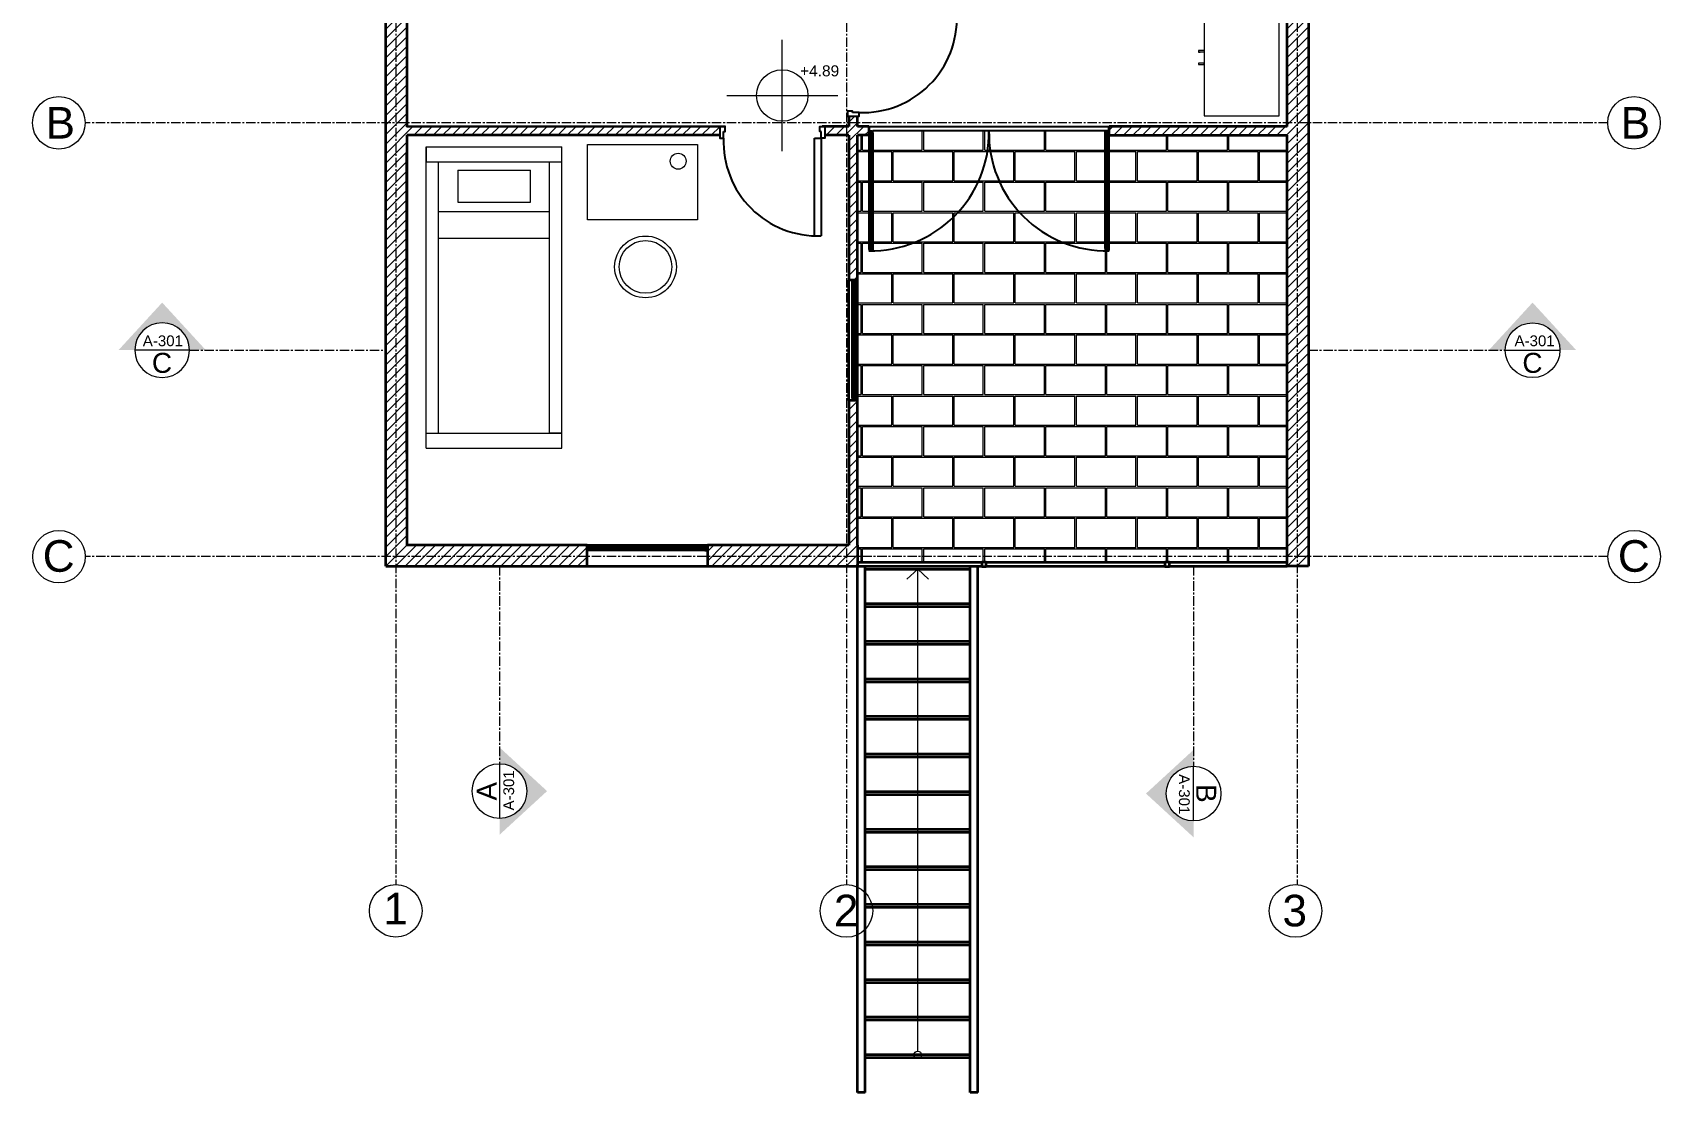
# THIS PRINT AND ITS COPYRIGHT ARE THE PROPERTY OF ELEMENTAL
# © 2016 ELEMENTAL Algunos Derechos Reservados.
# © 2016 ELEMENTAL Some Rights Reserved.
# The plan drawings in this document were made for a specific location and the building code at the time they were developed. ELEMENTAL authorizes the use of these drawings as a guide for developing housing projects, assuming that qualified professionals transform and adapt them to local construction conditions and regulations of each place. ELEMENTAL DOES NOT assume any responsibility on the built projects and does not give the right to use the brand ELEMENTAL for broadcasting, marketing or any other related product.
# Model space of a CAD drawing. Header units: metres. Extents: x -3394 to 4496, y 8696 to 12812.
# Drawn here: x -3250 to -2166, y 8696 to 9401 of the extents above; entities that cross this region are included whole.
import ezdxf
from ezdxf.enums import TextEntityAlignment as Align

# ---------------------------------------------------------------- set-up
doc = ezdxf.new("R2010")
doc.units = ezdxf.units.M
doc.header["$LTSCALE"] = 5
doc.header["$MEASUREMENT"] = 0
doc.linetypes.add('CENTERX2', pattern=[4, 2.5, -0.5, 0.5, -0.5])
doc.layers.get('0').update_dxf_attribs({"color": 255})
for name, color, linetype, lineweight in [('A-ANNO-SYMB', 3, 'Continuous', 15), ('A-ANNO-SYMBT', 1, 'CENTERX2', 9), ('A-ANNO-TEXT', 3, 'Continuous', 18), ('A-DOOR-FULL', 5, 'Continuous', 25), ('A-FLOR-LEVL', 5, 'Continuous', 35), ('A-FURN', 2, 'Continuous', 18), ('A-GLAZ-FULL', 5, 'Continuous', 25), ('A-WALL-FULL', 4, 'Continuous', 35)]:
    doc.layers.add(name, color=color, linetype=linetype, lineweight=lineweight)
doc.layers.add('G-ANNO-NPLT', color=210, linetype='Continuous', lineweight=18, plot=False)
doc.styles.add('ARIAL', font='arial.ttf')
pattern_1 = [(44.99999999999987, (0, 0), (-3.190819350104289, 3.190819350104303), [])]

# ---------------------------------------------------------------- blocks, each defined once
blk = doc.blocks.new('section plan')
h = blk.add_hatch(color=256)
h.dxf.hatch_style = 1
h.paths.add_polyline_path([(56.88357246029773, 0.3131308383378837), (46.28166585768486, 0.3131308383378837, -1), (10.71820956464944, 0.3131308383381111), (0.1163029620365705, 0.3131308383381111), (28.49993771116715, -30.58298501240461)])
blk.add_line((46.28126918998169, 0.3395654228081639), (10.71781289694627, 0.3395654228081639))
blk.add_circle((28.49954104346398, 0.3395654228081639), 17.78172814651771)
at = {"style": 'ARIAL'}
for tag, height, p in [('A', 13, (28.38037106261618, 8.581431504062266)), ('A-301', 7, (28.96134154958418, -5.659059246499737))]:
    blk.add_attdef(tag, text='', height=height, dxfattribs=at).set_placement(p, align=Align.MIDDLE_CENTER)

msp = doc.modelspace()

# ---------------------------------------------------------------- hatches: boundary and pattern name
at = {"layer": 'A-DOOR-FULL'}
for points in [[(-2690.786575891922, 9336.369119058352), (-2693.411575891926, 9336.369119025465), (-2693.411575850194, 9334.702452438616), (-2693.161575850188, 9334.702452444883), (-2693.161575885664, 9336.119119111545), (-2691.036575885664, 9336.119119164767), (-2691.036575850188, 9334.702452498092), (-2690.786575850188, 9334.702452504349)], [(-2691.036576819792, 9334.702452498099), (-2690.786577101295, 9334.70245250436), (-2690.786577143029, 9336.369119171031), (-2693.411576860893, 9336.36911913814), (-2693.411576819795, 9334.702452438625), (-2693.161577101292, 9334.70245244489), (-2693.161577136771, 9336.119119111554), (-2691.036576855265, 9336.11911916477)], [(-2535.703077143199, 9334.700841618716), (-2535.953076861699, 9334.700841621843), (-2535.953076840843, 9336.367508288513), (-2533.328077122979, 9336.367508288513), (-2533.328077143198, 9334.700841589001), (-2533.578076861698, 9334.70084159213), (-2533.578076843969, 9336.117508258796), (-2535.703077125475, 9336.117508285388)], [(-2535.953078727413, 9336.362212962606), (-2533.32807872741, 9336.362212962606), (-2533.328078748264, 9334.695546375757), (-2533.578078748265, 9334.695546378889), (-2533.578078730539, 9336.112213045555), (-2535.70307873054, 9336.112213072149), (-2535.703078748264, 9334.695546405474), (-2535.953078748266, 9334.695546408602)], [(-2691.036575858532, 9257.979659296088), (-2690.786576140033, 9257.979659296092), (-2690.786576140004, 9256.312992629422), (-2693.411575857868, 9256.312992596533), (-2693.411575858533, 9257.979659296048), (-2693.161576140034, 9257.979659296048), (-2693.161576140011, 9256.562992629382), (-2691.036575858504, 9256.562992629417)], [(-2690.786574253501, 9256.318287955335), (-2693.411574253502, 9256.318287922444), (-2693.411574253533, 9257.984954509291), (-2693.16157425353, 9257.984954509291), (-2693.161574253509, 9256.568287842623), (-2691.036574253507, 9256.568287842661), (-2691.03657425353, 9257.98495450933), (-2690.78657425353, 9257.984954509335)], [(-2535.953078092189, 9256.33682656458), (-2533.328078092185, 9256.336826564577), (-2533.328078113038, 9258.003493151427), (-2533.578078113041, 9258.00349314829), (-2533.578078095314, 9256.586826481627), (-2535.703078095315, 9256.586826455037), (-2535.703078113039, 9258.003493121707), (-2535.953078113042, 9258.00349311858)], [(-2535.703077143437, 9258.003493121698), (-2535.953076861937, 9258.003493118573), (-2535.953076841081, 9256.336826451901), (-2533.328077123218, 9256.336826451901), (-2533.328077143437, 9258.003493151416), (-2533.578076861937, 9258.003493148284), (-2533.578076844207, 9256.586826481624), (-2535.703077125714, 9256.586826455026)]]:
    msp.add_hatch(color=256, dxfattribs=at).paths.add_polyline_path(points)
at = {"layer": 'A-GLAZ-FULL'}
for points in [[(-2704.182469529048, 9235.153460721724), (-2704.432469247547, 9235.15346072485), (-2704.432469226694, 9236.820127391522), (-2701.80746950883, 9236.820127391522), (-2701.807469529046, 9235.153460692007), (-2702.057469247547, 9235.153460695139), (-2702.05746922982, 9236.570127361803), (-2704.182469511326, 9236.570127388395)], [(-2704.432471113263, 9236.814832065611), (-2701.807471113264, 9236.814832065611), (-2701.807471134111, 9235.148165478764), (-2702.057471134115, 9235.148165481896), (-2702.057471116388, 9236.56483214856), (-2704.182471116389, 9236.564832175154), (-2704.182471134114, 9235.148165508483), (-2704.432471134116, 9235.148165511608)], [(-2704.432470477799, 9156.764000962596), (-2701.8074704778, 9156.764000962594), (-2701.807470498647, 9158.43066754944), (-2702.057470498651, 9158.430667546305), (-2702.057470480924, 9157.014000879644), (-2704.182470480925, 9157.014000853052), (-2704.18247049865, 9158.430667519722), (-2704.432470498652, 9158.430667516597)], [(-2704.182469529048, 9158.430667519715), (-2704.432469247547, 9158.430667516588), (-2704.432469226694, 9156.764000849918), (-2701.80746950883, 9156.764000849918), (-2701.807469529046, 9158.430667549434), (-2702.057469247547, 9158.430667546301), (-2702.05746922982, 9157.014000879635), (-2704.182469511326, 9157.014000853043)], [(-2879.140802545217, 9057.112995037725), (-2879.140802548343, 9056.862995319229), (-2880.807469215017, 9056.862995340081), (-2880.807469215017, 9059.487995057945), (-2879.140802515499, 9059.487995037729), (-2879.140802518631, 9059.237995319227), (-2880.557469185296, 9059.237995336955), (-2880.557469211888, 9057.112995055448)], [(-2802.474135916654, 9057.112995037725), (-2802.474135913527, 9056.862995319229), (-2800.807469246856, 9056.862995340081), (-2800.807469246856, 9059.487995057945), (-2802.474135946371, 9059.487995037729), (-2802.474135943242, 9059.237995319227), (-2801.057469276574, 9059.237995336955), (-2801.057469249985, 9057.112995055448)]]:
    msp.add_hatch(color=256, dxfattribs=at).paths.add_polyline_path(points)
at = {"layer": 'G-ANNO-NPLT'}
h = msp.add_hatch(dxfattribs=at)
h.set_pattern_fill('ANSI31', color=256, scale=36.1, angle=-1.298436600624032e-13, style=0)
h.set_pattern_definition(pattern_1)
h.paths.add_polyline_path([(-2400.807469247952, 9652.26572474834), (-2514.807428896558, 9652.265724748086), (-2514.807469247949, 9637.487991566457), (-2414.807469247754, 9637.487991566471), (-2414.807469247707, 9338.992507066043), (-2533.328078036868, 9338.992507066043), (-2533.328078036868, 9333.152262028922), (-2414.807469247705, 9333.152262028922), (-2414.807469247661, 9046.487991566017), (-2400.807469246592, 9046.48799147844)])
h.paths.add_polyline_path([(-2594.919386135691, 9652.265302216425), (-2634.809835324299, 9652.114699663234), (-2800.807469247593, 9651.487991566411), (-2800.807469247593, 9637.48799156569), (-2769.807469247985, 9637.48799156569), (-2706.695302331919, 9637.487991566424), (-2706.695302331919, 9456.487991565922), (-2700.795302331917, 9456.487991565922), (-2700.795302331917, 9637.487991566428), (-2594.863595821004, 9637.487991566442), (-2594.863595821004, 9641.112991545342), (-2594.849063047765, 9641.112991545524)])
h.paths.add_polyline_path([(-2880.86359582104, 9651.48799156605), (-2920.807469248208, 9651.48799156605), (-2960.807469248203, 9651.487991566046), (-3014.807469247978, 9651.487988049852), (-3014.807469247978, 9046.487995319269), (-2880.807469246857, 9046.487994481042), (-2880.807469246857, 9060.48799378833), (-3000.807469246859, 9060.487995319269), (-3000.80746924686, 9333.152262028842), (-2792.56919425876, 9333.152262028842), (-2792.56919425876, 9335.74298317997), (-2792.56919425876, 9338.900450095924), (-3000.807469246859, 9338.707117248448), (-3000.807469246859, 9502.387991566477), (-2776.69530233191, 9502.38799156649), (-2776.69530233191, 9504.68799158253), (-2776.69530233191, 9508.48799156822), (-3000.807469246859, 9508.487991568218), (-3000.807469246859, 9566.487982061764), (-3000.807544834534, 9566.487982061764), (-3000.807544834534, 9637.48799156605), (-2960.807469248209, 9637.48799156605), (-2920.807469248202, 9637.487991566046), (-2880.863595821039, 9637.48799156605), (-2880.86359582104, 9641.112991545197)])
h.paths.add_polyline_path([(-2700.807469248278, 9060.48798906445), (-2700.80746924802, 9156.82012742275), (-2706.607347768951, 9156.82012742275), (-2706.607347768951, 9060.487991565915), (-2800.807469247593, 9060.487992767703), (-2800.807469247593, 9046.487993980609), (-2700.807469248278, 9046.487993355066)])
h = msp.add_hatch(dxfattribs=at)
h.set_pattern_fill('ANSI31', color=256, scale=36.1, angle=-1.298436600624032e-13, style=0)
h.set_pattern_definition(pattern_1)
h.paths.add_polyline_path([(-2693.411576842098, 9334.869119138459), (-2693.397234220593, 9334.940832328972), (-2693.414886505343, 9338.992507066043), (-2700.801155792015, 9338.985649496395), (-2700.807469247874, 9345.78585532866), (-2704.255706200502, 9345.78585532866), (-2706.644165121605, 9345.78585532866), (-2706.643240401294, 9338.980224491788), (-2722.569194258767, 9338.946670227044), (-2722.569194258767, 9335.742983165313), (-2722.569194258767, 9333.152262028842), (-2706.607347768951, 9333.152262028842), (-2706.607347768951, 9236.820127423365), (-2700.807469247547, 9236.820127423365), (-2700.80746924755, 9333.152262029069), (-2693.411576799761, 9333.152262029082)])
h.paths.add_polyline_path([(-2776.69530233191, 9508.48799156822), (-2996.926164701173, 9508.487991568218), (-2996.926164701173, 9508.428611553172), (-3000.726164701171, 9508.428611553172), (-3000.726164701171, 9507.82861155317), (-3000.528548665388, 9507.634158271769), (-3000.528548665391, 9506.528611553167), (-3000.528548665391, 9503.223064834572), (-3000.529049166451, 9502.428611553172), (-2996.926164701173, 9502.428611553172), (-2776.69530233191, 9502.38799156649), (-2776.69530233191, 9504.68799158253)])
h = msp.add_hatch(dxfattribs=at)
h.set_pattern_fill('AR-B816C', color=256, scale=0.1)
h.set_pattern_definition([(0, (-2453.652944676065, 4912.812855561002), (20.32, 20.32), [39.68750000000003, -0.9525]), (0, (-2473.972944676065, 4913.765355561002), (20.32, 20.32), [39.68750000000003, -0.9525]), (90, (-2453.652944676065, 4912.812855561002), (-20.32, 20.32), [-21.2725, 19.3675]), (90, (-2454.605444676065, 4912.812855561002), (-20.32, 20.32), [-21.2725, 19.3675])])
edge = h.paths.add_edge_path()
edge.add_arc((-2535.228923220317, 9334.496784645984), 78.1633127711848, 178.6279884692773, 180.9733996563892, ccw=False)
edge.add_line((-2613.369826991996, 9336.368313729772), (-2690.786577143029, 9336.369119171031))
edge.add_line((-2690.786577143029, 9336.369119171031), (-2690.786577101294, 9334.70245250436))
edge.add_line((-2690.786577101295, 9334.70245250436), (-2690.786576139885, 9256.312992629428))
edge.add_arc((-2692.099077454214, 9335.042466709743), 78.74041369375257, 270.9550911050205, 358.6365846009394)
edge = h.paths.add_edge_path()
edge.add_line((-2535.953076840962, 9336.367508288513), (-2613.369826991996, 9336.36831372977))
edge.add_arc((-2692.09907745421, 9335.04246670974), 78.74041369374821, -1.3634153990586242, 0.9648035247258804, ccw=False)
edge.add_arc((-2535.228923220313, 9334.496784645979), 78.16331277118971, 180.973399656386, 269.4691686125955)
edge.add_line((-2535.953076841081, 9256.3368264519), (-2535.953076861937, 9258.003493118573))
edge.add_line((-2535.953076861937, 9258.003493118573), (-2535.953076840962, 9336.367508288515))
edge = h.paths.add_edge_path()
edge.add_line((-2615.171897924361, 9049.27765148395), (-2615.17189792436, 9049.01128765221))
edge.add_line((-2615.17189792436, 9049.01128765221), (-2496.322075043383, 9049.011287652229))
edge.add_line((-2496.322075043384, 9049.011287652229), (-2496.322075043383, 9049.27765148395))
edge.add_line((-2496.322075043383, 9049.27765148395), (-2493.322075043383, 9049.27765148395))
edge.add_line((-2493.322075043383, 9049.27765148395), (-2493.322075043383, 9049.011287652229))
edge.add_line((-2493.322075043383, 9049.011287652229), (-2414.807469247969, 9049.011287652242))
edge.add_line((-2414.807469247969, 9049.011287652242), (-2414.807469247981, 9081.487991565915))
edge.add_line((-2414.80746924798, 9081.487991565915), (-2414.807469247975, 9121.487991565918))
edge.add_line((-2414.807469247975, 9121.487991565918), (-2414.807469247975, 9161.487991565918))
edge.add_line((-2414.807469247975, 9161.487991565918), (-2414.807469247975, 9201.487991565918))
edge.add_line((-2414.807469247975, 9201.487991565918), (-2414.807469247972, 9241.487991565918))
edge.add_line((-2414.807469247972, 9241.48799156592), (-2414.807469247972, 9326.352050335108))
edge.add_line((-2414.807469247972, 9326.352050335106), (-2414.807469247972, 9333.15226202892))
edge.add_line((-2414.807469247972, 9333.152262028922), (-2533.328078036868, 9333.152262028922))
edge.add_line((-2533.328078036868, 9333.152262028922), (-2533.328077122979, 9257.81138174659))
edge.add_line((-2533.328077122979, 9257.811381746587), (-2533.626446631768, 9256.349900305335))
edge.add_arc((-2535.228923220311, 9334.496784645982), 78.16331277119215, 180.9733996563891, 271.1747401072471, ccw=False)
edge.add_arc((-2692.099077454214, 9335.042466709741), 78.74041369375252, 269.04491172093105, 358.63658460094064, ccw=False)
edge.add_line((-2693.411574885436, 9256.31299256469), (-2693.161576129968, 9256.312992570856))
edge.add_line((-2693.161576129968, 9256.312992570856), (-2693.161576129984, 9257.177452474061))
edge.add_line((-2693.161576129984, 9257.177452474061), (-2693.411574926296, 9257.177452474061))
edge.add_line((-2693.411574926296, 9257.177452474061), (-2693.411576799762, 9333.152262029083))
edge.add_line((-2693.411576799762, 9333.152262029082), (-2700.80746924755, 9333.152262029067))
edge.add_line((-2700.80746924755, 9333.152262029069), (-2700.807469247542, 9060.487992817047))
edge.add_line((-2700.807469247541, 9060.487992817045), (-2700.80746924797, 9049.011287652194))
edge.add_line((-2700.80746924797, 9049.011287652196), (-2618.171897924359, 9049.01128765221))
edge.add_line((-2618.17189792436, 9049.011287652209), (-2618.171897924361, 9049.27765148395))
edge.add_line((-2618.17189792436, 9049.27765148395), (-2615.17189792436, 9049.27765148395))

# ---------------------------------------------------------------- linework, layer by layer
at = {"layer": 'A-ANNO-SYMB'}
for p, q in [((-2750.989614370976, 9322.661590233052), (-2750.989614370976, 9396.552893519682)), ((-2787.93526601429, 9359.607241876365), (-2714.043962727661, 9359.607241876365))]:
    msp.add_line(p, q, dxfattribs=at)
for centre, radius in [((-2750.994252938809, 9359.645449875403), 17.12992450236963), ((-3232.470111464575, 9341.487991189157), 17.50000000000037), ((-2184.045577590372, 9341.487991189157), 17.50000000000037), ((-3232.387767376054, 9052.875830614594), 17.50000000000037), ((-2183.963233501851, 9052.875830614594), 17.50000000000037), ((-3008.257845151915, 8817.275724877007), 17.50000000000037), ((-2708.257845153641, 8817.210382460245), 17.50000000000037), ((-2409.389080872353, 8817.210382460256), 17.50000000000037)]:
    msp.add_circle(centre, radius, dxfattribs=at)
at = {"layer": 'A-ANNO-SYMBT', "ltscale": 0.5}
for p, q in [((-3008.257845151915, 9848.200258751209), (-3008.257845151915, 8834.775724877007)), ((-2708.257845153034, 9848.200257500088), (-2708.257845153034, 8834.775724877009)), ((-2408.257845153029, 9848.200258751214), (-2408.257845153028, 8834.775724877012)), ((-2201.545578841495, 9341.487991188547), (-3214.970111464575, 9341.487991188547)), ((-3145.494000710066, 9190.246882453748), (-3014.807469247978, 9190.255384374084)), ((-2400.807469246816, 9190.295328651642), (-2269.789176020624, 9190.303852155013)), ((-2201.464539532794, 9053.089628129212), (-3214.889073406996, 9053.08962812921)), ((-2939.173971877681, 9046.487995319269), (-2939.173971877681, 8915.094871222536)), ((-2477.222837489995, 9046.487991956452), (-2477.222837489995, 8913.499309634262))]:
    msp.add_line(p, q, dxfattribs=at)
at = {"layer": 'A-ANNO-TEXT'}
for p, q in [((-2660.80746924799, 9044.487991566213), (-2668.0673147483, 9037.877680533516)), ((-2660.807469247994, 8848.468736634859), (-2660.80746924799, 9044.487991566213)), ((-2660.80746924799, 9044.487991566213), (-2653.54762374768, 9037.877680533516)), ((-2660.807469247993, 8723.987991565906), (-2660.80746924799, 9044.487991566211))]:
    msp.add_line(p, q, dxfattribs=at)
msp.add_circle((-2660.807469247993, 8721.487991565906), 2.5, dxfattribs=at)
at = {"layer": 'A-DOOR-FULL'}
for p, q in [((-2729.569194258698, 9266.242983165313), (-2729.569194258772, 9331.24298316531)), ((-2729.569194258772, 9331.24298316531), (-2725.069194258765, 9331.242983165317)), ((-2725.069194258765, 9331.242983165317), (-2725.069194258691, 9266.242983165315)), ((-2693.414886505343, 9338.992507066043), (-2533.328078036868, 9338.99250706604)), ((-2693.411576842098, 9334.869119138459), (-2693.411574926296, 9257.177452474061)), ((-2693.411577101295, 9334.702452438625), (-2693.161577101295, 9334.70245244489)), ((-2693.161577101295, 9334.70245244489), (-2693.161577136771, 9336.119119111554)), ((-2693.161577136771, 9336.119119111554), (-2691.036576855262, 9336.11911916477)), ((-2692.765743792995, 9335.702452454798), (-2691.432410459663, 9335.702452488193)), ((-2692.765743792995, 9335.702452454798), (-2692.765743719965, 9332.785785788135)), ((-2692.765743719965, 9332.785785788135), (-2692.349077053299, 9332.78578579857)), ((-2692.349076751148, 9333.785785798564), (-2692.349074665762, 9258.901621169725)), ((-2692.349077078341, 9333.785785798565), (-2691.849077078342, 9333.78578581109)), ((-2691.849076745563, 9333.785785811087), (-2691.849074660456, 9258.901621182242)), ((-2691.849077053299, 9332.785785811084), (-2691.432410386633, 9332.785785821525)), ((-2691.432410459663, 9335.702452488193), (-2691.432410386633, 9332.785785821525)), ((-2691.036577101295, 9334.702452498099), (-2690.786577101295, 9334.70245250436)), ((-2690.786577101295, 9334.70245250436), (-2690.786577143029, 9336.369119171031)), ((-2690.786577143029, 9336.369119171031), (-2535.953076840962, 9336.367508288513)), ((-2690.786577124234, 9334.869119171348), (-2690.786576139884, 9256.312992629422)), ((-2535.953076840843, 9257.811381746587), (-2535.953076840962, 9336.367508288513)), ((-2535.953076840962, 9336.367508288513), (-2533.32807809528, 9336.367508320356)), ((-2535.703076861699, 9335.503048440707), (-2535.953076861699, 9335.503048443832)), ((-2535.703078122066, 9336.117508291547), (-2533.57807685401, 9336.117508317322)), ((-2535.307244151318, 9335.695546383833), (-2535.307244114823, 9332.778879717163)), ((-2533.973910817986, 9335.695546400517), (-2535.307244151318, 9335.695546383833)), ((-2534.890577448157, 9332.778879722382), (-2535.307244114823, 9332.778879717163)), ((-2534.890577205942, 9258.894715093538), (-2534.890578352823, 9333.77887972238)), ((-2534.890578361219, 9333.77887972238), (-2534.390577460669, 9333.778879728634)), ((-2534.390577200357, 9258.894715099796), (-2534.390578347517, 9333.778879728634)), ((-2533.973910781491, 9332.778879733853), (-2534.390577448158, 9332.778879728634)), ((-2533.973910817986, 9335.695546400517), (-2533.973910781491, 9332.778879733853)), ((-2533.578076861698, 9335.50304841412), (-2533.57807685401, 9336.117508317322)), ((-2533.328076861699, 9335.503048410985), (-2533.578076861698, 9335.50304841412)), ((-2533.328077122979, 9257.811381746587), (-2533.328078065383, 9335.503048410985)), ((-2693.411576129984, 9257.177452474061), (-2693.161576129984, 9257.177452474061)), ((-2690.786576139884, 9256.312992629422), (-2693.411574885567, 9256.31299256469)), ((-2693.161576129984, 9257.177452474061), (-2693.161576129972, 9256.562992570856)), ((-2691.036574861913, 9256.562992623258), (-2693.161576129972, 9256.562992570856)), ((-2692.76574217128, 9256.984954492622), (-2692.765742244319, 9259.901621159286)), ((-2692.765742244319, 9259.901621159286), (-2692.349075577652, 9259.901621169724)), ((-2692.76574217128, 9256.984954492622), (-2691.432408837948, 9256.984954526011)), ((-2691.84907465206, 9258.901621182242), (-2692.34907555261, 9258.901621169725)), ((-2691.849075577653, 9259.901621182242), (-2691.432408910987, 9259.901621192681)), ((-2691.432408837948, 9256.984954526011), (-2691.432408910987, 9259.901621192681)), ((-2691.036577122164, 9257.177452444343), (-2690.786577122165, 9257.177452441218)), ((-2535.953076861937, 9258.003493118573), (-2535.953076841081, 9256.336826451901)), ((-2535.703076861938, 9258.003493121698), (-2535.953076861937, 9258.003493118573)), ((-2533.578077850356, 9256.586826478488), (-2535.703078131865, 9256.586826425271)), ((-2535.307243516092, 9257.003493126645), (-2535.30724355258, 9259.920159793313)), ((-2534.890576885913, 9259.920159798537), (-2535.30724355258, 9259.920159793313)), ((-2533.97391018276, 9257.003493143333), (-2535.307243516092, 9257.003493126645)), ((-2534.390576873403, 9258.92015980479), (-2534.890576873402, 9258.920159798528)), ((-2533.973910219248, 9259.920159809997), (-2534.390576885914, 9259.920159804786)), ((-2533.97391018276, 9257.003493143333), (-2533.973910219248, 9259.920159809997)), ((-2533.328076861937, 9258.003493151416), (-2533.578076861937, 9258.003493148284)), ((-2533.578076861937, 9258.003493148284), (-2533.578076844207, 9256.586826481624))]:
    msp.add_line(p, q, dxfattribs=at)
at = {"layer": 'A-DOOR-FULL', "color": 7}
for points in [[(-2704.255706200502, 9348.285855328657), (-2704.255706200504, 9349.285855328668), (-2707.455706201972, 9349.285855328664), (-2707.4557062005, 9345.78585532866), (-2704.255706200502, 9345.785855328664)], [(-2704.255706200502, 9345.785855328664), (-2704.255706200502, 9345.78585532866), (-2699.7557062005, 9345.78585532866), (-2699.755706200505, 9348.285855328659), (-2704.255706200502, 9348.285855328657)], [(-2790.069194258762, 9335.74298317997), (-2789.069194258752, 9335.742983179976), (-2789.069194258757, 9338.942983181441), (-2792.56919425876, 9338.942983179972), (-2792.569194258755, 9335.74298317997)], [(-2792.569194258755, 9335.74298317997), (-2792.56919425876, 9335.74298317997), (-2792.56919425876, 9331.24298317997), (-2790.069194258762, 9331.242983179976), (-2790.069194258762, 9335.74298317997)], [(-2725.069194258759, 9335.742983165315), (-2726.069194258769, 9335.742983165317), (-2726.069194258764, 9338.942983166784), (-2722.569194258767, 9338.942983165314), (-2722.569194258767, 9335.742983165313)], [(-2722.569194258767, 9335.742983165313), (-2722.569194258767, 9335.742983165313), (-2722.569194258767, 9331.24298316531), (-2725.069194258765, 9331.242983165317), (-2725.069194258759, 9335.742983165315)]]:
    msp.add_lwpolyline(points, dxfattribs=at)
at = {"layer": 'A-DOOR-FULL'}
for centre, radius, start, end in [((-2697.505706186356, 9411.035855328664), 62.7903256884689, 267.9464494235873, 2.053550563554573), ((-2727.319194258756, 9328.992983165826), 62.7903256884689, 177.9464494235868, 272.0535505635551), ((-2692.099077454216, 9335.042466709741), 78.74041369375388, 269.0449117208365, 0.9648035247245831), ((-2535.228923220313, 9334.49678464598), 78.16331277118988, 178.6279884692752, 271.4073656062902)]:
    msp.add_arc(centre, radius, start, end, dxfattribs=at)
at = {"layer": 'A-FLOR-LEVL'}
for p, q in [((-2700.807469247546, 9236.820127423365), (-2706.607347768951, 9236.820127423365)), ((-2706.607347768951, 9156.82012742275), (-2706.607347768951, 9236.820127423365)), ((-2700.807469247546, 9156.82012742275), (-2700.807469247546, 9236.820127423365)), ((-2700.807469247546, 9156.82012742275), (-2706.607347768951, 9156.82012742275)), ((-2880.807469246857, 9060.487995319236), (-2800.807469246856, 9060.487995319232)), ((-2618.171897924361, 9049.011287652218), (-2700.807469248278, 9049.011287652218)), ((-2496.322075043383, 9049.011287652218), (-2615.171897924361, 9049.011287652218)), ((-2414.807469247661, 9049.011287652218), (-2493.322075043383, 9049.011287652218)), ((-2880.807469246858, 9046.487995319269), (-2800.807469247592, 9046.487995319269)), ((-2700.807469247996, 8696.487991566926), (-2700.80746924799, 9046.487991565915)), ((-2700.807469248278, 9046.48798906445), (-2618.171897924361, 9046.487991872116)), ((-2695.807469247995, 8696.487991566926), (-2695.80746924799, 9046.487991565915)), ((-2695.80746924799, 9044.487991566213), (-2625.80746924799, 9044.487991566213)), ((-2625.807469247996, 8696.487991566926), (-2625.80746924799, 9046.487991565915)), ((-2620.807469247995, 8696.487991566926), (-2620.80746924799, 9046.487991565915)), ((-2615.171897924361, 9046.487991877133), (-2496.322075043383, 9046.487992075923)), ((-2493.322075043383, 9046.487992057158), (-2414.807469247661, 9046.487991478438)), ((-2625.807469247979, 9021.487991565926), (-2695.807469247978, 9021.48799156593)), ((-2625.807469247979, 9019.487686960583), (-2695.807469247978, 9019.487686960583)), ((-2625.807469247985, 8996.487686960285), (-2695.807469247984, 8996.487686960292)), ((-2625.807469247985, 8994.487382354946), (-2695.807469247984, 8994.487382354946)), ((-2625.807469247985, 8971.487382354648), (-2695.807469247984, 8971.487382354655)), ((-2625.80746924799, 8969.487077749305), (-2695.80746924799, 8969.487077749305)), ((-2625.80746924799, 8946.487077749007), (-2695.80746924799, 8946.487077749014)), ((-2625.80746924799, 8944.486773143668), (-2695.80746924799, 8944.486773143668)), ((-2625.80746924799, 8921.48677314337), (-2695.80746924799, 8921.486773143377)), ((-2625.807469247979, 8919.48646853803), (-2695.807469247978, 8919.48646853803)), ((-2625.807469247979, 8896.486468537732), (-2695.807469247978, 8896.48646853774)), ((-2625.807469247979, 8894.486163932392), (-2695.807469247978, 8894.486163932392)), ((-2625.807469247979, 8871.486163932095), (-2695.807469247978, 8871.486163932099)), ((-2625.807469247985, 8869.485859326753), (-2695.807469247984, 8869.485859326753)), ((-2625.807469247985, 8846.485859326458), (-2695.807469247984, 8846.485859326462)), ((-2625.807469247985, 8844.485554721115), (-2695.807469247984, 8844.485554721115)), ((-2625.807469247985, 8821.485554720819), (-2695.807469247984, 8821.485554720824)), ((-2625.80746924799, 8819.485250115478), (-2695.80746924799, 8819.485250115478)), ((-2625.80746924799, 8796.485250115184), (-2695.80746924799, 8796.485250115187)), ((-2625.807469247993, 8794.484945509841), (-2695.807469247992, 8794.484945509841)), ((-2625.807469247993, 8771.484945509543), (-2695.807469247992, 8771.484945509554)), ((-2625.807469247996, 8769.484640904206), (-2695.807469247992, 8769.484640904197)), ((-2625.80746924799, 8769.484640904206), (-2695.80746924799, 8769.484640904206)), ((-2625.807469247996, 8746.484640903916), (-2695.807469247992, 8746.484640903911)), ((-2625.807469247993, 8744.487991566202), (-2695.807469247992, 8744.487991566202)), ((-2625.807469247993, 8721.487991565904), (-2695.807469247992, 8721.48799156591)), ((-2625.807469247995, 8719.49134222819), (-2695.807469247994, 8719.49134222819)), ((-2695.807469247995, 8696.48799156693), (-2700.807469247999, 8696.48799156693)), ((-2620.807469247995, 8696.487991566926), (-2625.807469247996, 8696.48799156693))]:
    msp.add_line(p, q, dxfattribs=at)
for points in [[(-2618.171897924361, 9046.27765148395), (-2615.171897924361, 9046.27765148395), (-2615.171897924361, 9049.27765148395), (-2618.171897924361, 9049.27765148395)], [(-2496.322075043383, 9046.27765148395), (-2493.322075043383, 9046.27765148395), (-2493.322075043383, 9049.27765148395), (-2496.322075043383, 9049.27765148395)]]:
    msp.add_lwpolyline(points, close=True, dxfattribs=at)
at = {"layer": 'A-FURN'}
for p, q in [((-2470.218635590762, 9423.890799300376), (-2470.218635590762, 9346.024322947862)), ((-2420.218635590762, 9346.024322947862), (-2420.218635587781, 9423.890799300376)), ((-2470.218635590762, 9389.501923227313), (-2473.854468065887, 9389.501923227313)), ((-2473.854468065887, 9389.501923227313), (-2473.854468065887, 9388.501923227313)), ((-2470.218635590762, 9388.501923227313), (-2473.854468065887, 9388.501923227313)), ((-2473.854468065887, 9388.501923227313), (-2472.854468065887, 9388.501923227313)), ((-2470.218635590762, 9389.501923227313), (-2470.218635590762, 9388.501923227313)), ((-2470.218635590762, 9381.236194252971), (-2473.854468059927, 9381.236194252971)), ((-2473.854468059927, 9381.236194252971), (-2473.854468058436, 9380.236194252971)), ((-2473.854468058436, 9380.236194252971), (-2470.218635590762, 9380.236194252971)), ((-2470.218635590762, 9380.236194252971), (-2470.218635590762, 9381.236194252971)), ((-2470.218635590762, 9346.024322947862), (-2420.218635590762, 9346.024322947862)), ((-2987.967916688574, 9325.49606472697), (-2897.774216742918, 9325.49606472697)), ((-2987.967916688574, 9125.065620401438), (-2987.967916688574, 9325.49606472697)), ((-2987.967916688574, 9325.49606472697), (-2987.967916688574, 9315.4745425107)), ((-2897.774216742918, 9125.065620401438), (-2897.774216742918, 9325.49606472697)), ((-2880.609223953962, 9327.005994214687), (-2807.452111775237, 9327.005994214687)), ((-2880.609223953962, 9276.8983831333), (-2880.609223953962, 9327.005994214687)), ((-2807.452111775237, 9327.005994214687), (-2807.452111775237, 9276.8983831333)), ((-2987.967916688574, 9315.4745425107), (-2897.774216742918, 9315.4745425107)), ((-2987.967916688574, 9315.4745425107), (-2979.950698915603, 9315.4745425107)), ((-2979.950698915603, 9315.4745425107), (-2979.950698915603, 9135.08714261771)), ((-2966.98262821949, 9310.000147063336), (-2966.98262821949, 9288.602808217816)), ((-2966.98262821949, 9310.000147063336), (-2918.512127191908, 9310.000147063336)), ((-2918.512127191908, 9288.602808217816), (-2918.512127191908, 9310.000147063336)), ((-2905.791434515887, 9135.08714261771), (-2905.791434515887, 9315.4745425107)), ((-2966.98262821949, 9288.602808217816), (-2918.512127191908, 9288.602808217816)), ((-2979.904058813538, 9282.491588863862), (-2905.791434515887, 9282.491588863862)), ((-2807.452111775237, 9276.8983831333), (-2880.609223953962, 9276.8983831333)), ((-2979.786181420825, 9264.642855038117), (-2905.791434515887, 9264.642855038117)), ((-2987.967916688574, 9125.065620401438), (-2987.967916688574, 9135.08714261771)), ((-2987.967916688574, 9135.08714261771), (-2897.774216742918, 9135.08714261771)), ((-2897.774216742918, 9135.08714261771), (-2905.791434515887, 9135.08714261771)), ((-2987.967916688574, 9125.065620401438), (-2897.774216742918, 9125.065620401438))]:
    msp.add_line(p, q, dxfattribs=at)
for centre, radius in [((-2820.266742507931, 9315.925098430936), 5.295144844859167), ((-2842.006084825381, 9245.623583027122), 20.54412054336717), ((-2842.006084825381, 9245.623583027122), 17.53766387848417)]:
    msp.add_circle(centre, radius, dxfattribs=at)
at = {"layer": 'A-GLAZ-FULL'}
for p, q in [((-2704.432469226694, 9158.264000849595), (-2704.432469226813, 9236.820127391522)), ((-2704.182469247547, 9235.955667543712), (-2704.432469247547, 9235.955667546838)), ((-2703.786636537168, 9236.14816548684), (-2703.786636500675, 9233.23149882017)), ((-2702.453303203836, 9236.148165503524), (-2703.786636537168, 9236.14816548684)), ((-2703.369969834008, 9233.23149882539), (-2703.786636500675, 9233.23149882017)), ((-2703.369969591793, 9159.347334196544), (-2703.369970738673, 9234.23149882539)), ((-2703.369970747071, 9234.23149882539), (-2702.86996984652, 9234.231498831641)), ((-2702.869969586211, 9159.347334202803), (-2702.869970733368, 9234.231498831641)), ((-2702.453303167343, 9233.23149883686), (-2702.869969834009, 9233.231498831643)), ((-2702.453303203836, 9236.148165503524), (-2702.453303167343, 9233.23149883686)), ((-2702.057469247547, 9235.955667517126), (-2702.05746923986, 9236.57012742033)), ((-2701.807469247546, 9235.955667513994), (-2702.057469247547, 9235.955667517126)), ((-2701.80746950883, 9158.264000849595), (-2701.807470451233, 9235.955667513994)), ((-2704.432469247547, 9158.430667516588), (-2704.432469226694, 9156.764000849918)), ((-2704.182469247547, 9158.430667519715), (-2704.432469247547, 9158.430667516588)), ((-2702.05746922982, 9157.014000879635), (-2704.182469511327, 9157.014000853043)), ((-2703.786635901704, 9157.43066752466), (-2703.786635938191, 9160.34733419133)), ((-2703.369969271525, 9160.34733419655), (-2703.786635938191, 9160.34733419133)), ((-2702.453302568372, 9157.43066754135), (-2703.786635901704, 9157.43066752466)), ((-2702.869969259014, 9159.347334202803), (-2703.369969259015, 9159.347334196544)), ((-2702.453302604859, 9160.347334208014), (-2702.869969271526, 9160.347334202801)), ((-2702.453302568372, 9157.43066754135), (-2702.453302604859, 9160.347334208014)), ((-2701.807469247546, 9158.430667549434), (-2702.057469247547, 9158.430667546301)), ((-2702.057469247547, 9158.430667546301), (-2702.05746922982, 9157.014000879635)), ((-2880.807469215017, 9056.862995339961), (-2880.807469246857, 9059.487994085644)), ((-2879.943009340621, 9059.237995319229), (-2880.557469243825, 9059.23799532692)), ((-2880.557469218047, 9057.112994058862), (-2880.557469243825, 9059.23799532692)), ((-2880.135507327017, 9058.842161362938), (-2880.135507310333, 9057.508828029606)), ((-2880.135507327017, 9058.842161362938), (-2877.218840660353, 9058.842161399432)), ((-2802.251342673087, 9059.487995057945), (-2879.943009337489, 9059.487994115538)), ((-2879.943009337489, 9059.487995319229), (-2879.943009340621, 9059.237995319229)), ((-2803.390802599742, 9058.425495307758), (-2878.218840655134, 9058.425493833409)), ((-2878.218840648884, 9057.925493819705), (-2878.218840655134, 9058.425494720257)), ((-2877.218840660353, 9058.842161399432), (-2877.218840655135, 9058.425494732764)), ((-2804.390802604953, 9058.842161961915), (-2804.390802599741, 9058.425495295247)), ((-2801.474135938289, 9058.842161998402), (-2804.390802604953, 9058.842161961915)), ((-2803.390802599742, 9058.425495307758), (-2803.390802593483, 9057.92549530776)), ((-2802.474135946371, 9059.487995319229), (-2802.474135943239, 9059.237995319229)), ((-2802.474135943239, 9059.237995319229), (-2801.057469276574, 9059.237995336955)), ((-2801.474135938289, 9058.842161998402), (-2801.4741359216, 9057.50882866507)), ((-2801.057469276574, 9059.237995336955), (-2801.057469249985, 9057.112995055446)), ((-2802.251342673087, 9056.862995340081), (-2880.807469215017, 9056.862995339961)), ((-2880.135507310333, 9057.508828029606), (-2877.218840643663, 9057.5088280661)), ((-2879.943009367207, 9057.112995319227), (-2879.943009370333, 9056.862995319229)), ((-2803.390802593483, 9057.925494974275), (-2878.218840648884, 9057.925493828105)), ((-2877.218840648882, 9057.925494732764), (-2877.218840643663, 9057.5088280661)), ((-2804.390802593488, 9057.925495295247), (-2804.390802588269, 9057.508828628583)), ((-2801.4741359216, 9057.50882866507), (-2804.390802588269, 9057.508828628583)), ((-2802.474135916654, 9057.112995319227), (-2802.474135913527, 9056.862995319229)), ((-2802.474135913527, 9056.862995319229), (-2800.807469246856, 9056.862995340081))]:
    msp.add_line(p, q, dxfattribs=at)
at = {"layer": 'A-WALL-FULL'}
for p, q in [((-3014.807469247978, 9046.487995319269), (-3014.807469247978, 9651.487988049852)), ((-2400.807469247952, 9652.26572474834), (-2400.807469246592, 9046.48799147844)), ((-2414.807469247707, 9338.992507066043), (-2414.807469247754, 9637.487991566471)), ((-3000.807469246859, 9502.387991566477), (-3000.807469246859, 9338.70711724845)), ((-3000.80746924844, 9401.487995319276), (-3000.80746924844, 9361.487995319276)), ((-3000.80746924844, 9361.487995319276), (-3000.80746924844, 9338.707117248447)), ((-2706.644165121605, 9345.785855328662), (-2706.643240769591, 9338.982935036685)), ((-2700.801155792015, 9338.985649496397), (-2700.807469247874, 9345.78585532866)), ((-2789.069194258757, 9338.903699570432), (-3000.807469248451, 9338.707117248447)), ((-2792.56919425876, 9333.152262028842), (-3000.807469248451, 9333.152262028842)), ((-3000.80746924686, 9333.152262028842), (-3000.807469246859, 9060.487995319269)), ((-3000.80746924844, 9333.152262028842), (-3000.80746924844, 9321.487995319276)), ((-2706.642316417589, 9338.980226438522), (-2724.319194258765, 9338.942983166049)), ((-2706.641524538454, 9333.152262028842), (-2722.569194258767, 9333.152262028842)), ((-2706.607347768951, 9333.152262028842), (-2706.607347768951, 9236.820127423365)), ((-2693.414886505343, 9338.992507066043), (-2700.807469247866, 9338.98564363485)), ((-2700.807469247541, 9236.820127423365), (-2700.80746924755, 9333.152262029069)), ((-2693.389441800351, 9333.152262029082), (-2700.807469247857, 9333.152262029069)), ((-2693.414886505343, 9338.992507066043), (-2693.389441800351, 9333.152262029082)), ((-2414.807469247983, 9338.992507066043), (-2533.328078036868, 9338.992507066043)), ((-2533.328078036868, 9333.152262029069), (-2533.328078036868, 9338.99250706604)), ((-2533.328078127118, 9333.152262028922), (-2414.807469247983, 9333.152262028922)), ((-2414.807469247661, 9046.487991566017), (-2414.807469247705, 9333.152262028922)), ((-3000.80746924844, 9321.487995319276), (-3000.80746924844, 9281.487995319276)), ((-3000.807469248448, 9121.487995319261), (-3000.80746924844, 9321.487995319276)), ((-3000.80746924844, 9281.487995319276), (-3000.80746924844, 9241.487995319274)), ((-3000.80746924844, 9241.487995319274), (-3000.80746924844, 9201.487995319276)), ((-3000.80746924844, 9201.487995319276), (-3000.80746924844, 9161.487995319272)), ((-3000.80746924844, 9161.487995319272), (-3000.80746924844, 9121.487995319272)), ((-2706.573170999448, 9156.82012742275), (-2706.573170999448, 9060.487992817274)), ((-2700.807469247541, 9060.487992817047), (-2700.80746924755, 9156.82012742275)), ((-3000.80746924844, 9121.487995319272), (-3000.80746924844, 9081.487995319272)), ((-2880.807469246857, 9060.487995319269), (-3000.807469246859, 9060.487995319269)), ((-2880.807469246857, 9046.487995319269), (-2880.807469246857, 9060.487995319269)), ((-2706.607347768951, 9060.487995319269), (-2800.807469247592, 9060.487995319269)), ((-2800.807469247593, 9060.487991566635), (-2800.807469247593, 9046.487991566635)), ((-2700.807469248278, 9060.48798906445), (-2700.807469248278, 9046.48798906445)), ((-3014.807469247978, 9046.487995319269), (-2880.807469246858, 9046.487995319269)), ((-2800.807469247593, 9046.487991566635), (-2700.807469248278, 9046.48798906445)), ((-2400.807469246592, 9046.48799147844), (-2414.807469247661, 9046.487991478407))]:
    msp.add_line(p, q, dxfattribs=at)

# ---------------------------------------------------------------- block references
at = {"layer": 'A-ANNO-SYMB', "color": 0, "linetype": 'CENTERX2', "ltscale": 5}
ref = msp.add_blockref('section plan', (-3192.886016583233, 9190.57227454611), dxfattribs=dict(at, xscale=-1.024, yscale=1.024, zscale=1.024, rotation=180))
ref.add_attrib('A-301', 'A-301', dxfattribs={"layer": '0', "ltscale": 5, "height": 7.168000000000001, "style": 'ARIAL'}).set_placement((-3163.229602836469, 9196.464941119017), align=Align.MIDDLE_CENTER)
ref.add_attrib('A', 'C', dxfattribs={"layer": '0', "ltscale": 5, "height": 13.312, "style": 'ARIAL'}).set_placement((-3163.824516615121, 9181.784888685932), align=Align.MIDDLE_CENTER)
ref = msp.add_blockref('section plan', (-2222.397282726873, 9190.56677399524), dxfattribs=dict(at, xscale=1.024, yscale=1.024, zscale=1.024, rotation=180))
ref.add_attrib('A-301', 'A-301', dxfattribs={"layer": '0', "ltscale": 5, "height": 7.168000000000001, "style": 'ARIAL'}).set_placement((-2250.215246269, 9196.459440568146), align=Align.MIDDLE_CENTER)
ref.add_attrib('A', 'C', dxfattribs={"layer": '0', "ltscale": 5, "height": 13.312, "style": 'ARIAL'}).set_placement((-2251.649473008765, 9181.77938813506), align=Align.MIDDLE_CENTER)
at = {"layer": 'A-ANNO-SYMB', "color": 0, "linetype": 'CENTERX2', "ltscale": 5, "xscale": 1.024, "yscale": 1.024, "zscale": 1.024}
for p, rotation, values in [((-2938.826256884726, 8867.751813354698), 90, {'A-301': 'A-301', 'A': 'A'}), ((-2477.57055248295, 8924.474350040735), 270, {'A-301': 'A-301', 'A': 'B'})]:
    msp.add_blockref('section plan', p, dxfattribs=dict(at, rotation=rotation)).add_auto_attribs(values)

# ---------------------------------------------------------------- texts
at = {"layer": 'A-ANNO-SYMB', "style": 'ARIAL'}
for s, height, p in [('+4.89', 7.360445645496806, (-2739.099578529041, 9372.36030761477)), ('B', 21, (-3241.298313038877, 9330.95788162654)), ('B', 21, (-2192.873779164674, 9330.95788162654)), ('1', 21, (-3016.465016096778, 8808.25728239278)), ('2', 21, (-2716.592322430756, 8807.013242810266)), ('3', 21, (-2418.044120827517, 8806.945521815796))]:
    msp.add_text(s, height=height, dxfattribs=at).set_placement(p)
for p in [(-3243.102370216129, 9042.686748564687), (-2194.677836341926, 9042.686748564687)]:
    msp.add_text('C', height=21, rotation=0.7000000000050739, dxfattribs=at).set_placement(p)

doc.saveas('drawing.dxf')
